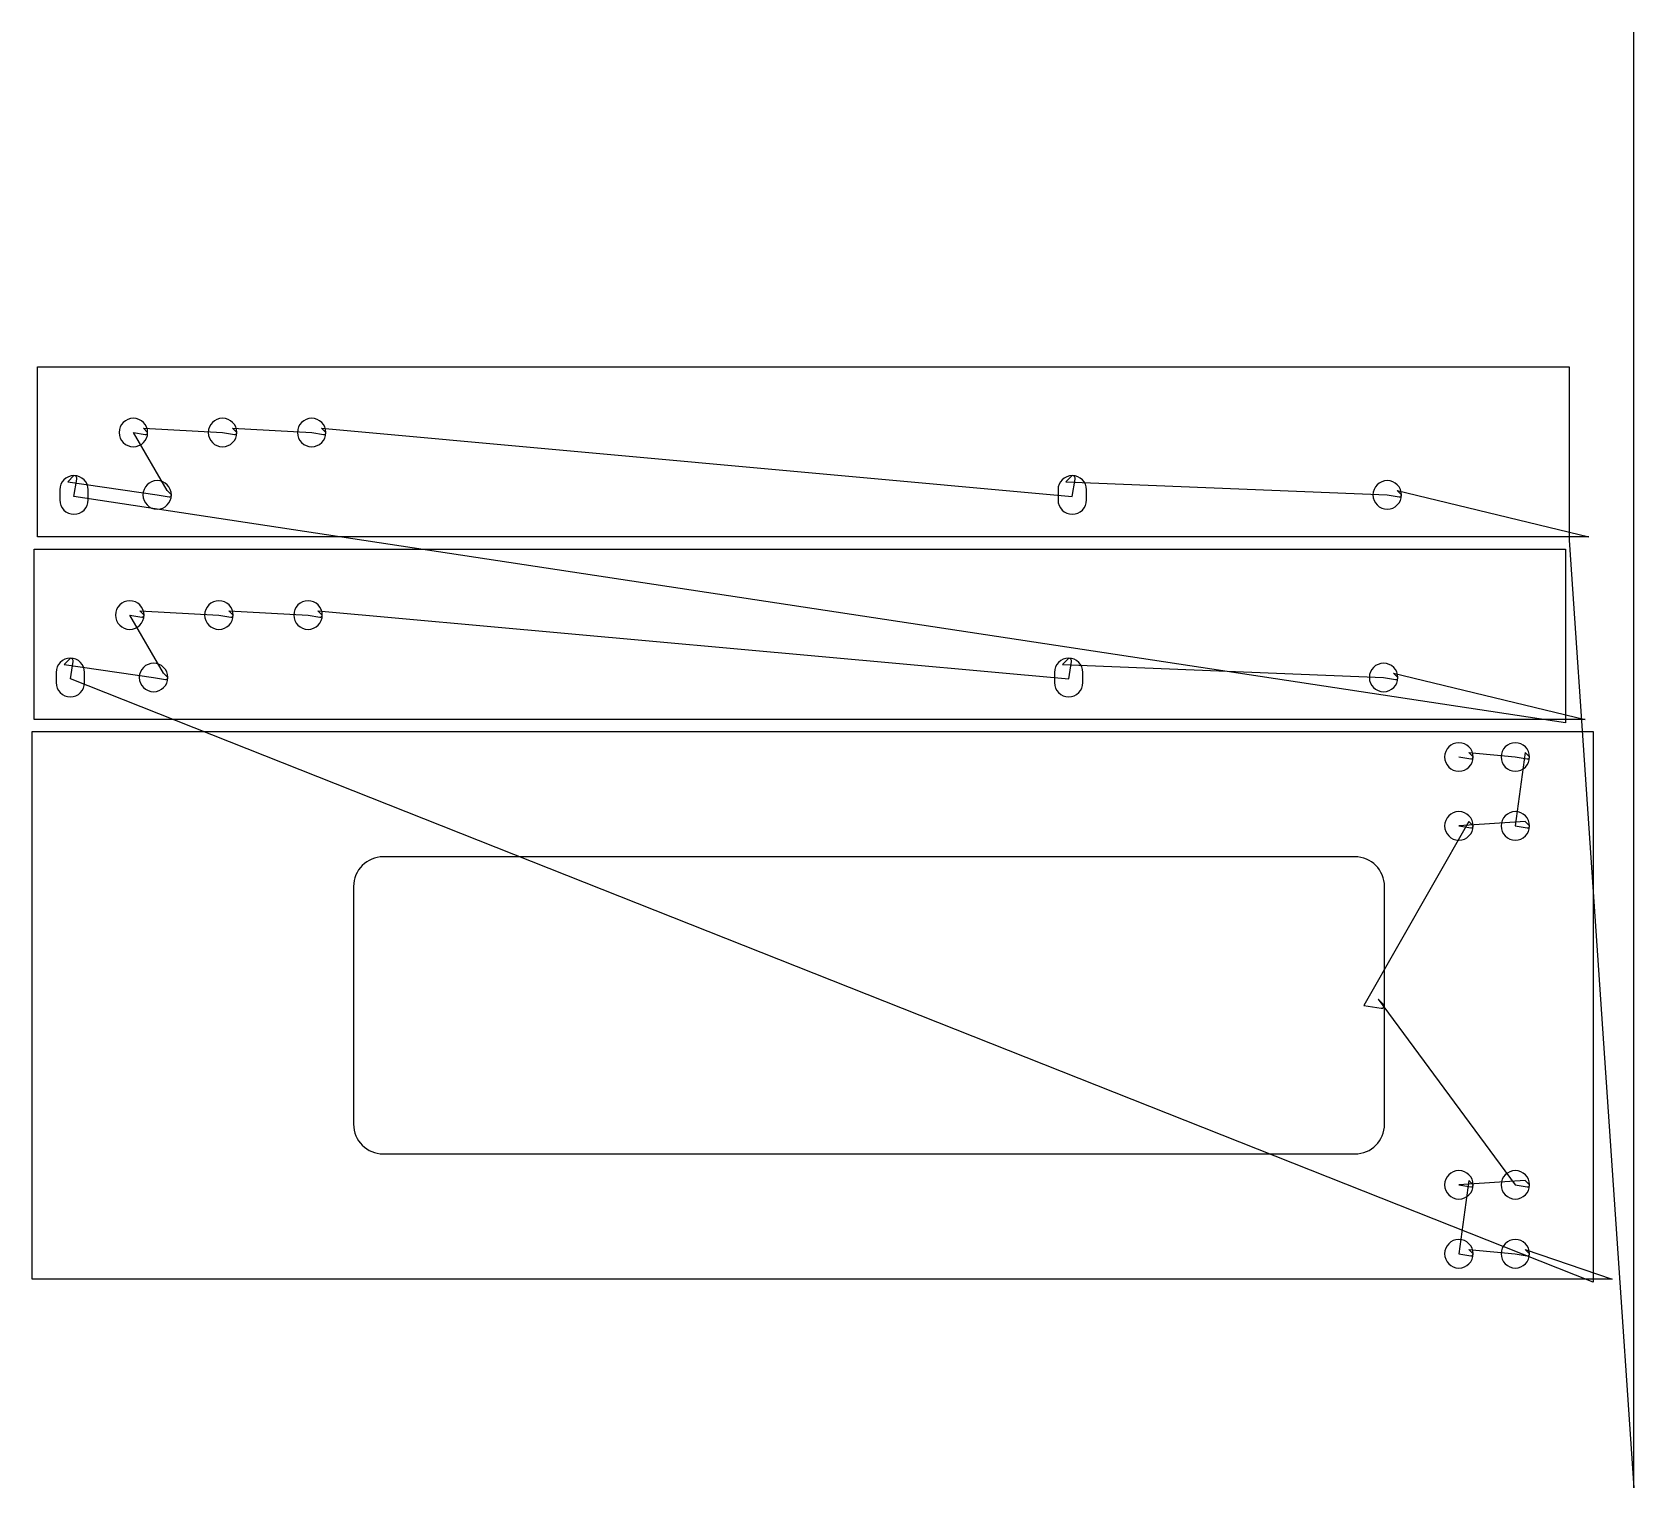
# Model space of a CAD drawing. Header units: metres. Extents: x 995 to 3691, y 0 to 2450.
import ezdxf

# ---------------------------------------------------------------- set-up
doc = ezdxf.new("R2010")
doc.units = ezdxf.units.M

msp = doc.modelspace()

# ---------------------------------------------------------------- linework, layer by layer
at = {"layer": 'TOOL_0'}
for p, q in [((3691.01, 2449.003), (3691.01, 2450.003)), ((3691.01, 1.003), (3691.01, 2449.003)), ((1004.718, 1600.29), (1004.718, 1886.89)), ((1004.718, 1886.89), (3581.918, 1886.89)), ((3581.918, 1886.89), (3581.918, 1600.29)), ((1189.819, 1776.09), (1182.546, 1783.363)), ((1182.546, 1783.363), (1315.819, 1776.09)), ((1339.819, 1776.09), (1332.546, 1783.363)), ((1332.546, 1783.363), (1465.819, 1776.09)), ((1489.819, 1776.09), (1482.546, 1783.363)), ((1482.546, 1783.363), (2745.819, 1668.59)), ((1222.546, 1678.363), (1165.819, 1776.09)), ((1165.819, 1776.09), (1185.819, 1772.709)), ((1315.819, 1776.09), (1335.819, 1772.709)), ((1465.819, 1776.09), (1485.819, 1772.709)), ((1065.82, 1703.59), (1055.213, 1692.983)), ((2745.819, 1703.59), (2735.212, 1692.983)), ((1041.82, 1679.59), (1041.82, 1662.59)), ((1055.213, 1692.983), (1205.819, 1671.09)), ((1065.82, 1668.59), (1070.75, 1697.757)), ((1089.82, 1662.59), (1089.82, 1679.59)), ((1229.819, 1671.09), (1222.546, 1678.363)), ((2721.819, 1679.59), (2721.819, 1662.59)), ((2735.212, 1692.983), (3275.818, 1671.09)), ((2745.819, 1668.59), (2750.749, 1697.757)), ((2769.819, 1662.59), (2769.819, 1679.59)), ((3299.818, 1671.09), (3292.545, 1678.363)), ((3292.545, 1678.363), (3615.232, 1600.29)), ((3575.843, 1287.767), (1065.82, 1668.59)), ((1205.819, 1671.09), (1225.819, 1667.709)), ((3275.818, 1671.09), (3295.818, 1667.709)), ((3581.918, 1600.29), (1004.718, 1600.29)), ((3615.232, 1600.29), (3581.918, 1600.29)), ((3581.918, 1600.29), (3581.918, 1594.991)), ((3581.918, 1594.991), (3691.01, 0.003)), ((998.643, 1293.066), (998.643, 1579.666)), ((998.643, 1579.666), (3575.843, 1579.666)), ((3575.843, 1579.666), (3575.843, 1293.066)), ((1216.47, 1371.136), (1159.743, 1468.863)), ((1159.743, 1468.863), (1179.743, 1465.483)), ((1183.743, 1468.864), (1176.47, 1476.137)), ((1176.47, 1476.137), (1309.743, 1468.864)), ((1309.743, 1468.864), (1329.743, 1465.484)), ((1333.743, 1468.865), (1326.47, 1476.138)), ((1326.47, 1476.138), (1459.743, 1468.865)), ((1459.743, 1468.865), (1479.743, 1465.485)), ((1483.743, 1468.866), (1476.47, 1476.139)), ((1476.47, 1476.139), (2739.743, 1361.366)), ((1059.743, 1396.363), (1049.136, 1385.756)), ((1049.136, 1385.756), (1199.743, 1363.862)), ((1059.743, 1361.363), (1064.673, 1390.53)), ((2739.743, 1396.366), (2729.136, 1385.759)), ((2729.136, 1385.759), (3269.743, 1363.865)), ((2739.743, 1361.366), (2744.673, 1390.533)), ((1035.743, 1372.363), (1035.743, 1355.363)), ((3622.453, 346.149), (1059.743, 1361.363)), ((1083.743, 1355.363), (1083.743, 1372.363)), ((1199.743, 1363.862), (1219.743, 1360.482)), ((1223.743, 1363.863), (1216.47, 1371.136)), ((2715.743, 1372.366), (2715.743, 1355.366)), ((2763.743, 1355.366), (2763.743, 1372.366)), ((3269.743, 1363.865), (3289.743, 1360.485)), ((3293.743, 1363.866), (3286.47, 1371.139)), ((3286.47, 1371.139), (3609.157, 1293.066)), ((995.253, 351.194), (995.253, 1272.994)), ((995.253, 1272.994), (3622.453, 1272.994)), ((3575.843, 1293.066), (998.643, 1293.066)), ((3609.157, 1293.066), (3575.843, 1293.066)), ((3575.843, 1293.066), (3575.843, 1287.767)), ((3622.453, 1272.994), (3622.453, 351.194)), ((3396.353, 1230.094), (3416.353, 1226.714)), ((3420.353, 1230.095), (3413.08, 1237.368)), ((3413.08, 1237.368), (3491.353, 1230.094)), ((3508.08, 1237.368), (3491.353, 1114.094)), ((3491.353, 1230.094), (3511.353, 1226.714)), ((3515.353, 1230.095), (3508.08, 1237.368)), ((3413.08, 1121.368), (3236.353, 812.094)), ((3508.08, 1121.368), (3396.353, 1114.094)), ((3396.353, 1114.094), (3416.353, 1110.714)), ((3420.353, 1114.095), (3413.08, 1121.368)), ((3491.353, 1114.094), (3511.353, 1110.714)), ((3515.353, 1114.095), (3508.08, 1121.368)), ((3221.353, 1062.094), (1586.353, 1062.094)), ((1536.353, 1012.094), (1536.353, 612.094)), ((3271.353, 812.094), (3271.353, 1012.094)), ((3236.353, 812.094), (3265.52, 807.164)), ((3271.353, 812.094), (3260.746, 822.701)), ((3260.746, 822.701), (3491.353, 510.094)), ((3271.353, 612.094), (3271.353, 812.094)), ((1586.353, 562.094), (3221.353, 562.094)), ((3508.08, 517.368), (3396.353, 510.094)), ((3413.08, 517.368), (3396.353, 394.094)), ((3420.353, 510.095), (3413.08, 517.368)), ((3515.353, 510.095), (3508.08, 517.368)), ((3396.353, 510.094), (3416.353, 506.714)), ((3491.353, 510.094), (3511.353, 506.714)), ((3396.353, 394.094), (3416.353, 390.714)), ((3420.353, 394.095), (3413.08, 401.368)), ((3413.08, 401.368), (3491.353, 394.094)), ((3491.353, 394.094), (3511.353, 390.714)), ((3515.353, 394.095), (3508.08, 401.368)), ((3508.08, 401.368), (3654.441, 351.194)), ((3622.453, 351.194), (995.253, 351.194)), ((3654.441, 351.194), (3622.453, 351.194)), ((3622.453, 351.194), (3622.453, 346.149)), ((3691.01, 0.003), (3691.01, 1.003)), ((3691.01, 1.003), (3691.01, 0.003)), ((3691.01, 0.003), (3691.01, 1.003))]:
    msp.add_line(p, q, dxfattribs=at)
for centre, radius, start, end in [((1165.819, 1776.09), 24, 0, 180), ((1315.819, 1776.09), 24, 0, 180), ((1465.819, 1776.09), 24, 0, 180), ((1165.819, 1776.09), 24, 180, 0), ((1186.39, 1776.09), 3.429, 260.41406, 0), ((1315.819, 1776.09), 24, 180, 0), ((1336.39, 1776.09), 3.429, 260.41406, 0), ((1465.819, 1776.09), 24, 180, 0), ((1486.39, 1776.09), 3.429, 260.41406, 0), ((1065.82, 1679.59), 24, 90, 180), ((1065.82, 1698.59), 5, 350.409571, 90), ((1065.82, 1679.59), 24, 0, 90), ((2745.819, 1679.59), 24, 90, 180), ((2745.819, 1698.59), 5, 350.409571, 90), ((2745.819, 1679.59), 24, 0, 90), ((1205.819, 1671.09), 24, 0, 180), ((3275.818, 1671.09), 24, 0, 180), ((1065.82, 1662.59), 24, 180, 0), ((1205.819, 1671.09), 24, 180, 0), ((1226.39, 1671.09), 3.429, 260.41406, 0), ((2745.819, 1662.59), 24, 180, 0), ((3275.818, 1671.09), 24, 180, 0), ((3296.389, 1671.09), 3.429, 260.41406, 0), ((1159.743, 1468.864), 24, 0, 180), ((1309.743, 1468.865), 24, 0, 180), ((1459.743, 1468.866), 24, 0, 180), ((1159.743, 1468.864), 24, 180, 0), ((1180.314, 1468.864), 3.429, 260.41406, 0), ((1309.743, 1468.865), 24, 180, 0), ((1330.314, 1468.865), 3.429, 260.41406, 0), ((1459.743, 1468.866), 24, 180, 0), ((1480.314, 1468.866), 3.429, 260.41406, 0), ((1059.743, 1372.363), 24, 90, 180), ((1059.743, 1391.363), 5, 350.409571, 90), ((1059.743, 1372.363), 24, 0, 90), ((1199.743, 1363.863), 24, 0, 180), ((2739.743, 1372.366), 24, 90, 180), ((2739.743, 1391.366), 5, 350.409571, 90), ((2739.743, 1372.366), 24, 0, 90), ((3269.743, 1363.866), 24, 0, 180), ((1059.743, 1355.363), 24, 180, 0), ((1199.743, 1363.863), 24, 180, 0), ((1220.314, 1363.863), 3.429, 260.41406, 0), ((2739.743, 1355.366), 24, 180, 0), ((3269.743, 1363.866), 24, 180, 0), ((3290.314, 1363.866), 3.429, 260.41406, 0), ((3396.353, 1230.095), 24, 0, 180), ((3491.353, 1230.095), 24, 0, 180), ((3396.353, 1230.095), 24, 180, 0), ((3416.924, 1230.095), 3.429, 260.41406, 0), ((3491.353, 1230.095), 24, 180, 0), ((3511.924, 1230.095), 3.429, 260.41406, 0), ((3396.353, 1114.095), 24, 0, 180), ((3491.353, 1114.095), 24, 0, 180), ((3396.353, 1114.095), 24, 180, 0), ((3416.924, 1114.095), 3.429, 260.41406, 0), ((3491.353, 1114.095), 24, 180, 0), ((3511.924, 1114.095), 3.429, 260.41406, 0), ((1586.353, 1012.094), 50, 90, 180), ((3221.353, 1012.094), 50, 0, 90), ((3266.353, 812.094), 5, 260.409571, 0), ((1586.353, 612.094), 50, 180, 270), ((3221.353, 612.094), 50, 270, 0), ((3396.353, 510.095), 24, 0, 180), ((3491.353, 510.095), 24, 0, 180), ((3396.353, 510.095), 24, 180, 0), ((3416.924, 510.095), 3.429, 260.41406, 0), ((3491.353, 510.095), 24, 180, 0), ((3511.924, 510.095), 3.429, 260.41406, 0), ((3396.353, 394.095), 24, 0, 180), ((3491.353, 394.095), 24, 0, 180), ((3396.353, 394.095), 24, 180, 0), ((3416.924, 394.095), 3.429, 260.41406, 0), ((3491.353, 394.095), 24, 180, 0), ((3511.924, 394.095), 3.429, 260.41406, 0)]:
    msp.add_arc(centre, radius, start, end, dxfattribs=at)

doc.saveas('drawing.dxf')
